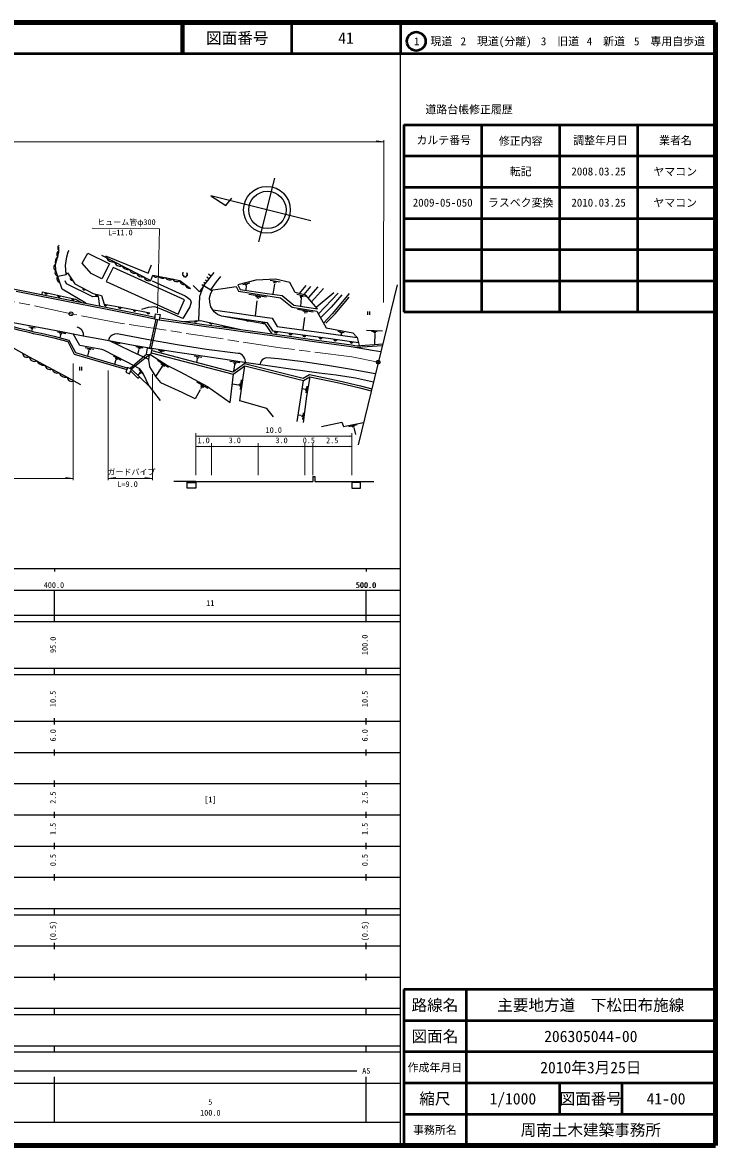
# Model space of a CAD drawing. Units: millimetres at full size, sheet at 1:1000, with parts at other scales. Extents: x -60276326 to 220865903, y -217379184 to 46736771.
# Drawn here: x 457746 to 680000, y 20000 to 380000 of the extents above; entities that cross this region are included whole.
import ezdxf
from ezdxf.enums import TextEntityAlignment as Align

# ---------------------------------------------------------------- set-up
doc = ezdxf.new("R2010")
doc.units = ezdxf.units.MM
doc.header["$LTSCALE"] = 1000
doc.header["$PDMODE"] = 32
doc.header["$PDSIZE"] = 500
doc.linetypes.add('CHAIN', pattern=[18.5, 12, -1.5, 3.5, -1.5])
for name, color, linetype, lineweight in [('M-BGD', 7, 'Continuous', 25), ('M-BMK', 2, 'CHAIN', 13), ('M-BMK-OTRS', 5, 'Continuous', 25), ('M-BMK-SRVR', 3, 'Continuous', 25), ('M-STR-HTXT', 7, 'Continuous', 13), ('M-STR-STRC', 7, 'Continuous', 25), ('M-TTL', 2, 'Continuous', 140), ('M-TTL-BAND', 7, 'Continuous', 25), ('M-TTL-FRAM', 2, 'Continuous', 50), ('M-TTL-LINE', 7, 'Continuous', 50)]:
    doc.layers.add(name, color=color, linetype=linetype, lineweight=lineweight)
doc.layers.add('M-OTRS', color=6, linetype='Continuous')
doc.layers.add('M-TTL-TXT', color=7, linetype='Continuous')
doc.styles.add('ＭＳ ゴシック', font='')
doc.styles.get('ＭＳ ゴシック').set_extended_font_data('MS Gothic')

# ---------------------------------------------------------------- blocks, each defined once
blk = doc.blocks.new('open_arrow')
at = {"color": 0, "linetype": 'Continuous', "lineweight": -2}
blk.add_lwpolyline([(7.5, 1.25), (0, 0), (7.5, -1.25)], dxfattribs=at)
blk = doc.blocks.new('B21')
at = {"layer": 'M-BGD'}
blk.add_hatch(color=256, dxfattribs=at).paths.add_polyline_path([(991, 0), (0, 0, 0.82183)])
blk.add_arc((495, 98), 505, 191.1709, 348.8291, dxfattribs=at)

msp = doc.modelspace()

# ---------------------------------------------------------------- hatches: boundary and pattern name
at = {"layer": 'M-BGD'}
for points in [[(473739, 297365), (473200, 298197, 0.82183)], [(465910, 293242), (464943, 293455, 0.82183)], [(469978, 292344), (469011, 292558, 0.82183)], [(477957, 294423), (477076, 294876, 0.82183)], [(482046, 292760), (481082, 292989, 0.82183)], [(474445, 291358), (473478, 291572, 0.82183)], [(484960, 289502), (483984, 289674, 0.82183)], [(489463, 288711), (488487, 288882, 0.82183)], [(494195, 287807), (493223, 288000, 0.82183)], [(498580, 286937), (497608, 287130, 0.82183)], [(513840, 284427), (512852, 284358, 0.82183)], [(530592, 284568), (529611, 284712, 0.82183)], [(518712, 283639), (517746, 283860, 0.82183)], [(523113, 282633), (522147, 282854, 0.82183)], [(535561, 283836), (534581, 283980, 0.82183)], [(539572, 280813), (538590, 280941, 0.82183)], [(544255, 280204), (543273, 280332, 0.82183)], [(548626, 279628), (547643, 279757, 0.82183)], [(553808, 278944), (552826, 279074, 0.82183)], [(558600, 278290), (557618, 278427, 0.82183)]]:
    msp.add_hatch(color=256, dxfattribs=at).paths.add_polyline_path(points)

# ---------------------------------------------------------------- linework, layer by layer
for p, q in [((517366, 299419), (518285, 298695)), ((515258, 296046), (515880, 295626)), ((515942, 296730), (516433, 296343)), ((516439, 297490), (516993, 297054)), ((516923, 298409), (517625, 297857)), ((528426, 296005), (530701, 296549)), ((529111, 295915), (529922, 296095)), ((529467, 295696), (529351, 294141)), ((537188, 297395), (540423, 296843)), ((538530, 296125), (538069, 292868)), ((538197, 296966), (539200, 296794)), ((538232, 296662), (538738, 296539)), ((548591, 295672), (546452, 293160)), ((550082, 295310), (547980, 292795)), ((552490, 295265), (549404, 291724)), ((530368, 292946), (535970, 292094)), ((532485, 292263), (534197, 291995)), ((532808, 291818), (533529, 291657)), ((545729, 292898), (548585, 292224)), ((546650, 292397), (547739, 292202)), ((546839, 291964), (547291, 291921)), ((547160, 291640), (546907, 289077)), ((554251, 294734), (550480, 290440)), ((557555, 293338), (551972, 288660)), ((558952, 293234), (552628, 286575)), ((532890, 290789), (532382, 285925)), ((545909, 288068), (550933, 287193)), ((500505, 284942), (498495, 275701)), ((501045, 284838), (499041, 275623)), ((500323, 286596), (500091, 285022)), ((547643, 287525), (549206, 287232)), ((548214, 285440), (547652, 281420)), ((548102, 286995), (548679, 286877)), ((568378, 287379), (568378, 286261)), ((569045, 287379), (569045, 286261)), ((459762, 282472), (461805, 282142)), ((460435, 282035), (461127, 281867)), ((460842, 281936), (460651, 281028)), ((558928, 281049), (560929, 280597)), ((568079, 281352), (573213, 281102)), ((569673, 281012), (571530, 280923)), ((468990, 280787), (471620, 280306)), ((469664, 280327), (470387, 280206)), ((470026, 280266), (469746, 278922)), ((487374, 277471), (489070, 277087)), ((488128, 277301), (488001, 276777)), ((559410, 280699), (560447, 280489)), ((559929, 280594), (559956, 279716)), ((570321, 280688), (571029, 280688)), ((570591, 280313), (570797, 280319)), ((570694, 280316), (570685, 276772)), ((477864, 275827), (480622, 275285)), ((479008, 274834), (478596, 273033)), ((478618, 275346), (479679, 275166)), ((478807, 274888), (479210, 274780)), ((497631, 273677), (492314, 269050)), ((494143, 276143), (496369, 275664)), ((495080, 275195), (494645, 273593)), ((494721, 275716), (495595, 275492)), ((501341, 275008), (503194, 274665)), ((501843, 274593), (502593, 274497)), ((502218, 274545), (502089, 274051)), ((564862, 276366), (573267, 276951)), ((573125, 276369), (565063, 275777)), ((486881, 273086), (489312, 271764)), ((487732, 271908), (487256, 270469)), ((487468, 272408), (488296, 272018)), ((487615, 272006), (487850, 271810)), ((498568, 273532), (492751, 268863)), ((501020, 271732), (504549, 269471)), ((502120, 270642), (503369, 269804)), ((502431, 270043), (502854, 269690)), ((512818, 273123), (515259, 272708)), ((513512, 272627), (514316, 272492)), ((513743, 272278), (513601, 271030)), ((524241, 271455), (527423, 270952)), ((525372, 270911), (526321, 270782)), ((525737, 270226), (525456, 268197)), ((525623, 270604), (526015, 270494)), ((528936, 270732), (529266, 271070)), ((476054, 269578), (476054, 268460)), ((476721, 269578), (476721, 268460)), ((492457, 268175), (494797, 265935)), ((495542, 267775), (494751, 266948)), ((494797, 265935), (495281, 266441)), ((495086, 268785), (496395, 267339)), ((495329, 268026), (495754, 267524)), ((502445, 269609), (500438, 266512)), ((513510, 264779), (517229, 262785)), ((514890, 263674), (515885, 263098)), ((514965, 263340), (515449, 262937)), ((527091, 263786), (525027, 264009)), ((527103, 263967), (527079, 263605)), ((527502, 264217), (527416, 263269)), ((527919, 265422), (527586, 262347)), ((545808, 252053), (547843, 265242)), ((548915, 263451), (548650, 261225)), ((514758, 262244), (513162, 259395)), ((514886, 262763), (515054, 262623)), ((548551, 262352), (547424, 262526)), ((548586, 262682), (548516, 262022)), ((547063, 253980), (546128, 254124)), ((547390, 254149), (547277, 253556)), ((547725, 254814), (547521, 252743)), ((562394, 250530), (565052, 251116)), ((563477, 250412), (564247, 250610)), ((564012, 250149), (564526, 247959)), ((550836, 234449), (550836, 232907)), ((513336, 232907), (506270, 232907)), ((510528, 232495), (513336, 232495)), ((551516, 232907), (563336, 232907)), ((563336, 232907), (570402, 232907)), ((566144, 232495), (563336, 232495))]:
    msp.add_line(p, q, dxfattribs=at)
for points in [[(478102, 289992), (470511, 294523), (469434, 297646), (468580, 300121), (468423, 300578), (468371, 302503), (469132, 305003), (469437, 306389), (469431, 308081)], [(469078, 298678), (471716, 299226), (471570, 302085), (471950, 304887), (472386, 306469), (472749, 306955)], [(483114, 305372), (498936, 297235), (499510, 299043), (508207, 297313), (511581, 294721)], [(484381, 305161), (498025, 299602), (499110, 302264)], [(425636, 301433), (434534, 299229), (444618, 296769), (455845, 294418), (475711, 290473), (484530, 288700), (490940, 287424), (497304, 286142), (500171, 285567)], [(471716, 299226), (472163, 299795), (474493, 296204), (480460, 293136), (483097, 292511), (483984, 289674), (490988, 288443), (498580, 286937)], [(509430, 299727), (509303, 299772), (509190, 299727), (509084, 299593), (509104, 299463), (509187, 299404), (509247, 299393), (509141, 299332), (509077, 299143), (509109, 299006), (509290, 298937), (509437, 298956), (509361, 298759), (509358, 298593), (509481, 298517), (509663, 298479), (509789, 298535), (509821, 298596), (509874, 298514), (510106, 298411), (510279, 298479), (510378, 298639), (510336, 298750), (510266, 298802), (510459, 298754), (510651, 298867), (510704, 299066), (510632, 299143), (510504, 299174), (510662, 299219), (510684, 299307), (510642, 299478), (510560, 299568), (510388, 299645)], [(514355, 284463), (514623, 292300), (515944, 295721), (519206, 299865)], [(482589, 289090), (482167, 292161), (480333, 292081), (471878, 296250), (471440, 297208)], [(499342, 297162), (506831, 293761), (509898, 292340), (510700, 291823), (511481, 291172), (511841, 290312), (511418, 288896), (509184, 285094), (504958, 286901), (502263, 288130), (500194, 288795), (498053, 288609), (495949, 288005)], [(515944, 295721), (514573, 293691), (512536, 295721)], [(515938, 295706), (518122, 294297), (519961, 296819), (521321, 298579)], [(518122, 294297), (518585, 293948), (518783, 294280), (521981, 294714), (526286, 295406), (527037, 293841), (540478, 291780), (544257, 288731), (552137, 287450), (555158, 282062), (563691, 280499), (565031, 279056), (565715, 276426)], [(455735, 293879), (475604, 289933), (484423, 288161), (490832, 286885), (497196, 285603), (500091, 285022), (501596, 284731), (508582, 283720), (516661, 282567), (521707, 281887), (527693, 281024), (534648, 280056), (542509, 278963), (552076, 277582), (563178, 276079), (569923, 275001), (572671, 274507)], [(464057, 292787), (464221, 293614), (474720, 291298), (476426, 290329)], [(537798, 280173), (535661, 283239), (521588, 285894), (520315, 286370), (519245, 287248), (518197, 288832), (517846, 290340), (517755, 291684), (518195, 293276), (518585, 293948)], [(560162, 292733), (556709, 288751), (553346, 285294)], [(562498, 293131), (557066, 286598), (554265, 283655)], [(555011, 283606), (558045, 286602), (562554, 291955)], [(444285, 284753), (443863, 282649), (444569, 281163), (446308, 280249), (453045, 276643), (459927, 272836), (472073, 266278), (476312, 263923)], [(447742, 284793), (453265, 283005), (456540, 281994), (459067, 281429), (459957, 281210), (461345, 280845), (463759, 280382), (467908, 279391), (472647, 278181), (474722, 274158), (481133, 272297), (491368, 269241)], [(500323, 286596), (501860, 286368), (501545, 284741)], [(501649, 285279), (508661, 284264), (516737, 283112), (521783, 282431), (527770, 281569), (534724, 280601), (542587, 279507), (552152, 278127), (563258, 276623), (564862, 276366)], [(509603, 284130), (514847, 284498), (515840, 284295), (527770, 281569)], [(518829, 287877), (524999, 287018), (532382, 285925), (537852, 285179), (539392, 282574), (554430, 280473), (559718, 279747), (565031, 279056)], [(565481, 277326), (555813, 278680), (544458, 280177), (538136, 281000), (536325, 283723), (521588, 285894)], [(447608, 284258), (453099, 282480), (456398, 281462), (458942, 280894), (459821, 280677), (461223, 280309), (463643, 279844), (467776, 278857), (472272, 277709), (474341, 273696), (480977, 271769), (491211, 268714)], [(453577, 284080), (464574, 282001), (470235, 280900), (474001, 280187), (477240, 279590), (482069, 278642), (485404, 278034), (493360, 276591), (498495, 275701), (499175, 275605), (508171, 274216), (513294, 273458), (519144, 272597), (524170, 271847), (528819, 271137), (537043, 269890), (544431, 268819), (552870, 267724), (558376, 267004), (564560, 266043), (568383, 265232), (570308, 264808)], [(498423, 263433), (496500, 267449), (495362, 268996), (491115, 271169), (483832, 275004), (483243, 275173), (476097, 276480), (474001, 280187)], [(498224, 271910), (492466, 274618), (485404, 278034)], [(499069, 274119), (525321, 267232), (529083, 269973), (547843, 265242), (549883, 266416), (559181, 264489), (565973, 262844), (569594, 261880)], [(499218, 274804), (525177, 267994), (528936, 270732), (547739, 265990), (549764, 267156), (559335, 265173), (566145, 263522), (569760, 262560)], [(498568, 273532), (498278, 272766), (498216, 271789), (498405, 270436), (498521, 269607), (499521, 267921), (500438, 266512), (502049, 264627), (508893, 261447), (512993, 259491)], [(498929, 273476), (504309, 270034), (508267, 268012), (517092, 263307), (524394, 258136), (525378, 267274)], [(491425, 269431), (491211, 268714), (490879, 267866)], [(490879, 267866), (492117, 267382), (492751, 268863), (491425, 269431)], [(492751, 268863), (498423, 263433), (501904, 258872)], [(538226, 253554), (536066, 256255), (527401, 258671), (529083, 269973)], [(549883, 266416), (548874, 260228), (547713, 251778)], [(553615, 250516), (560197, 251922), (560701, 250468), (567140, 251811)], [(550836, 234449), (551516, 234449), (551516, 232907)], [(513336, 232907), (513336, 230698), (510528, 230698), (510528, 232907)], [(513336, 232907), (518336, 232907), (533336, 232907), (548336, 232907), (550836, 232907)], [(563336, 232907), (563336, 230698), (566144, 230698), (566144, 232907)]]:
    msp.add_lwpolyline(points, dxfattribs=at)
for points in [[(478746, 306017), (485676, 302629), (483215, 297816), (479824, 299550), (476936, 302846)], [(484616, 296972), (507651, 286491), (509735, 291073), (486814, 301502)], [(526832, 295938), (527595, 294400), (536244, 293126), (541006, 292452), (544791, 289403), (552323, 288241), (548638, 292638), (545145, 293471), (543533, 296655), (538938, 297672), (534804, 297480), (532594, 297404)], [(497725, 275597), (497433, 273707), (498929, 273476), (499328, 275308)]]:
    msp.add_lwpolyline(points, close=True, dxfattribs=at)
for centre, radius, start, end in [((470118, 305689), 1380, 119.66296, 220.46422), ((470210, 307763), 1169, 131.91732, 228.4523), ((468842, 301552), 1061, 116.35359, 246.72399), ((470049, 303244), 1835, 122.33756, 203.81036), ((486634, 305305), 2098, 200.44329, 285.12341), ((489010, 303766), 1892, 194.87774, 290.68897), ((469366, 299840), 1197, 141.99582, 256.06927), ((491632, 302906), 2155, 204.98218, 280.58453), ((493949, 301669), 2114, 204.63754, 280.92917), ((496226, 300451), 2063, 204.56801, 280.9987), ((500595, 299608), 1225, 207.52504, 309.97528), ((470041, 297874), 1255, 140.12236, 257.94273), ((473552, 297834), 505, 134.15205, 291.81024), ((498397, 299034), 1878, 198.87578, 286.69093), ((502768, 299665), 1706, 215.69304, 301.80727), ((504936, 298900), 1442, 208.33407, 309.16624), ((507228, 298560), 1585, 209.3958, 308.10451), ((509574, 297347), 1368, 181.4448, 283.49708), ((511464, 296315), 1598, 190.75049, 274.19139), ((465447, 293444), 505, 178.72742, 336.38561), ((469515, 292546), 505, 178.72742, 336.38561), ((477561, 294737), 505, 163.96337, 321.62156), ((481587, 292970), 505, 177.83505, 335.49324), ((473982, 291561), 505, 178.72742, 336.38561), ((484489, 289684), 505, 181.20491, 338.8631), ((488992, 288893), 505, 181.20491, 338.8631), ((493728, 287999), 505, 179.95268, 337.61087), ((498113, 287129), 505, 179.95268, 337.61087), ((513339, 284490), 505, 195.18813, 352.84632), ((530116, 284737), 505, 182.79365, 340.45185), ((518251, 283845), 505, 178.29687, 335.95506), ((522652, 282839), 505, 178.29687, 335.95506), ((535085, 284005), 505, 182.79365, 340.45185), ((539093, 280974), 505, 183.75532, 341.41351), ((543777, 280365), 505, 183.75532, 341.41351), ((548147, 279789), 505, 183.657, 341.31519), ((553330, 279106), 505, 183.657, 341.31519), ((558122, 278455), 505, 183.20348, 340.86167), ((459242, 274172), 1501, 184.94058, 297.1617), ((461625, 273076), 1714, 188.05203, 295.21847), ((464580, 272623), 2481, 206.2732, 276.9973), ((466682, 270655), 1866, 195.35989, 287.91061), ((469072, 269510), 1923, 199.16873, 284.10177), ((471594, 268420), 2195, 200.66885, 282.60165), ((473529, 266403), 1462, 184.90411, 296.98569)]:
    msp.add_arc(centre, radius, start, end, dxfattribs=at)
at = {"layer": 'M-BMK'}
msp.add_lwpolyline([(571840, 271094), (563371, 272766), (540432, 275742), (488464, 283681), (473328, 286633), (426742, 296542), (416247, 298862), (407538, 300472), (402061, 301145), (394372, 301868), (388583, 302156), (379085, 302203), (374933, 302069), (364401, 301386), (355369, 299920), (346826, 298178), (339553, 296207), (335753, 295128), (324521, 291068), (315783, 287256), (311208, 284969), (303221, 280736), (298229, 277696), (283035, 266988)], dxfattribs=at)
at = {"layer": 'M-BMK-OTRS'}
msp.add_line((577894, 295936), (565388, 244623), dxfattribs=at)
at = {"layer": 'M-BMK-SRVR'}
for p, q in [((533588, 309732), (538682, 330104)), ((550202, 316400), (518159, 324413)), ((518159, 324413), (522932, 321358)), ((522932, 321358), (524889, 323633))]:
    msp.add_line(p, q, dxfattribs=at)
for centre, radius in [((536145, 319959), 7500), ((536296, 319912), 6000), ((473328, 286633), 600), ((571840, 271094), 600)]:
    msp.add_circle(centre, radius, dxfattribs=at)
at = {"layer": 'M-OTRS'}
msp.add_point((571840, 271094), dxfattribs=at)
at = {"layer": 'M-STR-HTXT'}
for p, q in [((573635, 341724), (571210, 342109)), ((573636, 342224), (573528, 290213)), ((277323, 341855), (573635, 341724)), ((474005, 270705), (474008, 233286)), ((485234, 268409), (485237, 233285)), ((499439, 267270), (499442, 233283)), ((513336, 234907), (513336, 248383)), ((563336, 247383), (513336, 247383)), ((518336, 234907), (518336, 245092)), ((533336, 234907), (533336, 245092)), ((548336, 234907), (548336, 245092)), ((550836, 234907), (550836, 245092)), ((563336, 234907), (563336, 248383)), ((513336, 244092), (518336, 244092)), ((518336, 244092), (533336, 244092)), ((533336, 244092), (548336, 244092)), ((548336, 244092), (550836, 244092)), ((550836, 244092), (563336, 244092)), ((474008, 233786), (471584, 234170)), ((485237, 233785), (487662, 234168)), ((499442, 233783), (497017, 234167)), ((419623, 233791), (474008, 233786)), ((485237, 233785), (499442, 233783))]:
    msp.add_line(p, q, dxfattribs=at)
msp.add_lwpolyline([(480148, 314098), (501743, 313847), (501099, 286869)], dxfattribs=at)
at = {"layer": 'M-STR-STRC'}
for points in [[(475184, 282473), (475990, 282093), (476544, 281637), (476982, 280974), (477186, 280359), (477227, 279873), (477208, 279596)], [(529266, 271070), (529177, 271918), (528956, 272402), (528587, 272977), (528276, 273355), (527818, 273635), (527406, 273839), (526907, 273909), (516803, 275165), (507327, 276631), (497679, 278340), (488073, 280195), (487218, 280082), (486567, 279785), (486123, 279457), (485695, 278984), (485474, 278515), (485337, 278046)], [(570821, 267375), (563309, 268740), (555534, 270062), (547781, 271198), (539879, 272139), (536061, 272530), (535559, 272394), (535106, 272152), (534654, 271804), (534314, 271390), (534059, 270945), (533922, 270577), (533881, 270369)]]:
    msp.add_lwpolyline(points, dxfattribs=at)
at = {"layer": 'M-TTL'}
for p, q in [((680000, 380000), (40000, 380000)), ((680000, 20000), (680000, 380000)), ((40000, 20000), (680000, 20000))]:
    msp.add_line(p, q, dxfattribs=at)
at = {"layer": 'M-TTL-BAND'}
for p, q in [((579000, 20000), (579000, 370000)), ((40000, 205000), (579000, 205000)), ((468000, 205000), (468000, 204000)), ((568000, 205000), (568000, 204000)), ((68000, 198000), (579000, 198000)), ((468000, 188000), (468000, 198000)), ((568000, 188000), (568000, 198000)), ((40000, 190000), (579000, 190000)), ((40000, 188000), (579000, 188000)), ((40000, 173000), (579000, 173000)), ((468000, 171000), (468000, 173000)), ((568000, 171000), (568000, 173000)), ((40000, 171000), (579000, 171000)), ((40000, 156000), (579000, 156000)), ((468000, 155000), (468000, 157000)), ((568000, 155000), (568000, 157000)), ((46000, 146000), (579000, 146000)), ((468000, 145000), (468000, 147000)), ((568000, 145000), (568000, 147000)), ((468000, 135000), (468000, 137000)), ((568000, 135000), (568000, 137000)), ((52000, 136000), (579000, 136000)), ((46000, 126000), (579000, 126000)), ((468000, 125000), (468000, 127000)), ((568000, 125000), (568000, 127000)), ((52000, 116000), (579000, 116000)), ((468000, 115000), (468000, 117000)), ((568000, 115000), (568000, 117000)), ((46000, 106000), (579000, 106000)), ((468000, 105000), (468000, 107000)), ((568000, 105000), (568000, 107000)), ((40000, 96000), (579000, 96000)), ((40000, 94000), (579000, 94000)), ((468000, 94000), (468000, 96000)), ((568000, 94000), (568000, 96000)), ((49000, 84000), (579000, 84000)), ((468000, 83000), (468000, 85000)), ((568000, 83000), (568000, 85000)), ((40000, 74000), (579000, 74000)), ((468000, 73000), (468000, 75000)), ((568000, 73000), (568000, 75000)), ((40000, 64000), (579000, 64000)), ((40000, 62000), (579000, 62000)), ((468000, 62000), (468000, 64000)), ((568000, 62000), (568000, 64000)), ((40000, 52000), (579000, 52000)), ((468000, 50000), (468000, 52000)), ((568000, 50000), (568000, 52000)), ((40000, 50000), (579000, 50000)), ((71000, 44000), (565000, 44000)), ((40000, 40000), (579000, 40000)), ((468000, 27500), (468000, 42000)), ((568000, 27500), (568000, 42000)), ((68000, 27500), (579000, 27500))]:
    msp.add_line(p, q, dxfattribs=at)
at = {"layer": 'M-TTL-FRAM'}
for p, q in [((580000, 347197), (580000, 287197)), ((580000, 347197), (680000, 347197)), ((580000, 287197), (680000, 287197)), ((680000, 70000), (580000, 70000)), ((580000, 70000), (580000, 20000))]:
    msp.add_line(p, q, dxfattribs=at)
at = {"layer": 'M-TTL-LINE'}
for p, q in [((508747, 380000), (508747, 370000)), ((509247, 380000), (509247, 370000)), ((543997, 380000), (543997, 370000)), ((579000, 380000), (579000, 370000)), ((40000, 370000), (680000, 370000)), ((605000, 347197), (605000, 287197)), ((630000, 347197), (630000, 287197)), ((655000, 347197), (655000, 287197)), ((580000, 337197), (680000, 337197)), ((580000, 327197), (680000, 327197)), ((580000, 317197), (680000, 317197)), ((580000, 307197), (680000, 307197)), ((580000, 297197), (680000, 297197)), ((600000, 70000), (600000, 20000)), ((680000, 60000), (580000, 60000)), ((680000, 50000), (580000, 50000)), ((680000, 40000), (580000, 40000)), ((630000, 40000), (630000, 30000)), ((650000, 40000), (650000, 30000)), ((680000, 30000), (580000, 30000))]:
    msp.add_line(p, q, dxfattribs=at)
msp.add_circle((584031, 373958), 3000, dxfattribs=at)

# ---------------------------------------------------------------- block references
at = {"rotation": 352.03258}
msp.add_blockref('B21', (562759, 277707), dxfattribs=at)
at = {"layer": 'M-STR-HTXT', "xscale": 100, "yscale": 100}
for p in [(513336, 247383), (513336, 244092), (518336, 244092), (533336, 244092), (548336, 244092), (550836, 244092)]:
    msp.add_blockref('open_arrow', p, dxfattribs=at)
at = {"layer": 'M-STR-HTXT', "xscale": 100, "yscale": 100, "rotation": 180}
for p in [(563336, 247383), (518336, 244092), (533336, 244092), (548336, 244092), (550836, 244092), (563336, 244092)]:
    msp.add_blockref('open_arrow', p, dxfattribs=at)

# ---------------------------------------------------------------- texts
at = {"layer": 'M-STR-HTXT', "style": 'ＭＳ ゴシック'}
for s, rotation, p in [('ヒューム管φ300', 359.975, (481714, 314536)), ('L=11.0', 359.975, (485238, 311214)), ('ガードパイプ', 359.995, (484994, 234431)), ('L=9.0', 359.995, (488183, 230554))]:
    msp.add_text(s, height=1833, rotation=rotation, dxfattribs=at).set_placement(p, align=Align.BOTTOM_LEFT)
for s, p in [('10.0', (538336, 247883)), ('1.0', (515836, 244592)), ('3.0', (525836, 244592)), ('3.0', (540836, 244592)), ('0.5', (549586, 244592)), ('2.5', (557086, 244592))]:
    msp.add_text(s, height=1833, dxfattribs=at).set_placement(p, align=Align.BOTTOM_CENTER)
at = {"layer": 'M-TTL-BAND', "style": 'ＭＳ ゴシック'}
for s, p in [('400.0', (467844, 198195)), ('500.0', (567844, 198195)), ('500.0', (568000, 198195)), ('11', (518000, 192405)), ('[1]', (518000, 129500)), ('AS', (568000, 42500)), ('5', (518000, 32523)), ('100.0', (518000, 29033))]:
    msp.add_text(s, height=1833, dxfattribs=at).set_placement(p, align=Align.BOTTOM_CENTER)
for s, p in [('95.0', (469000, 180500)), ('100.0', (569000, 180500)), ('10.5', (469000, 163174)), ('10.5', (569000, 163174)), ('6.0', (469000, 151500)), ('6.0', (569000, 151500)), ('2.5', (469000, 131500)), ('2.5', (569000, 131500)), ('1.5', (469000, 121500)), ('1.5', (569000, 121500)), ('0.5', (469000, 111500)), ('0.5', (569000, 111500)), ('(0.5)', (469000, 88764)), ('(0.5)', (569000, 88764))]:
    msp.add_text(s, height=1833, rotation=90, dxfattribs=at).set_placement(p, align=Align.BOTTOM_CENTER)
at = {"layer": 'M-TTL-TXT', "style": 'ＭＳ ゴシック'}
for s, height, p in [('図面番号', 3666, (526622, 375000)), ('41', 3666, (561497, 375000)), ('1\u3000現道', 2566, (589448, 373958)), ('2\u3000現道(分離)', 2566, (609619, 373958)), ('3\u3000旧道', 2566, (630121, 373958)), ('4\u3000新道', 2566, (644824, 373958)), ('5\u3000専用自歩道', 2566, (665228, 373958)), ('道路台帳修正履歴', 2566, (600968, 352113)), ('カルテ番号', 2566, (592839, 342277)), ('修正内容', 2566, (617509, 342023)), ('調整年月日', 2566, (643089, 342197)), ('業者名', 2566, (667134, 342197)), ('転記', 2566, (617500, 332245)), ('2008.03.25', 2566, (642500, 332245)), ('ヤマコン', 2566, (667077, 332189)), ('2009-05-050', 2566, (592500, 322245)), ('ラスベク変換', 2566, (617500, 322245)), ('2010.03.25', 2566, (642500, 322245)), ('ヤマコン', 2566, (667077, 322189)), ('路線名', 3666, (590000, 65000)), ('路線名', 3666, (590000, 65000)), ('主要地方道\u3000下松田布施線', 3666, (640000, 65000)), ('図面名', 3666, (590000, 55000)), ('図面名', 3666, (590000, 55000)), ('206305044-00', 3666, (640000, 55000)), ('2010年3月25日', 3666, (640000, 45000)), ('作成年月日', 2566, (590000, 45000)), ('作成年月日', 2566, (590000, 45000)), ('縮尺', 3666, (590000, 35000)), ('縮尺', 3666, (590000, 35000)), ('1/1000', 3666, (615000, 35000)), ('図面番号', 3666, (640000, 35000)), ('図面番号', 3666, (640000, 35000)), ('41-00', 3666, (664125, 35000)), ('事務所名', 2566, (590000, 25000)), ('事務所名', 2566, (590000, 25000)), ('周南土木建築事務所', 3666, (640000, 25000))]:
    msp.add_text(s, height=height, dxfattribs=at).set_placement(p, align=Align.MIDDLE_CENTER)

doc.saveas('drawing.dxf')
